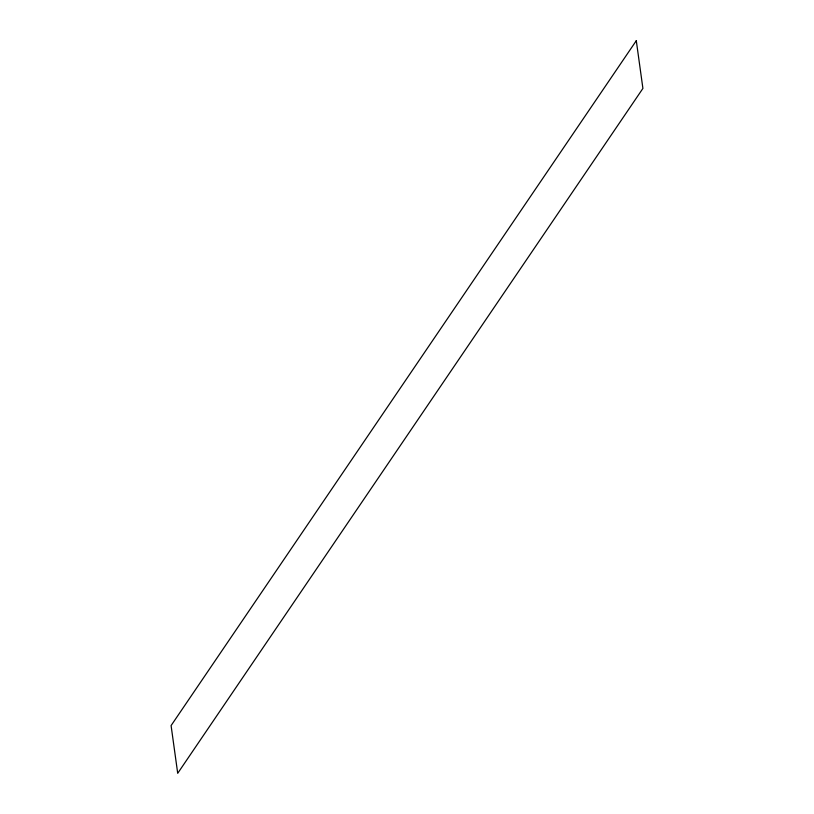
<?xml version="1.0" encoding="UTF-8"?>
<svg xmlns="http://www.w3.org/2000/svg" width="814" height="814" viewBox="0 0 814 814"><rect width="100%" height="100%" fill="white"/><g stroke="black" fill="none" stroke-linecap="round" stroke-linejoin="round"><path stroke-width="1.22" d="M636.294 40.7L171.093 725.579L177.706 773.3L642.907 88.421L636.294 40.7"/></g></svg>
